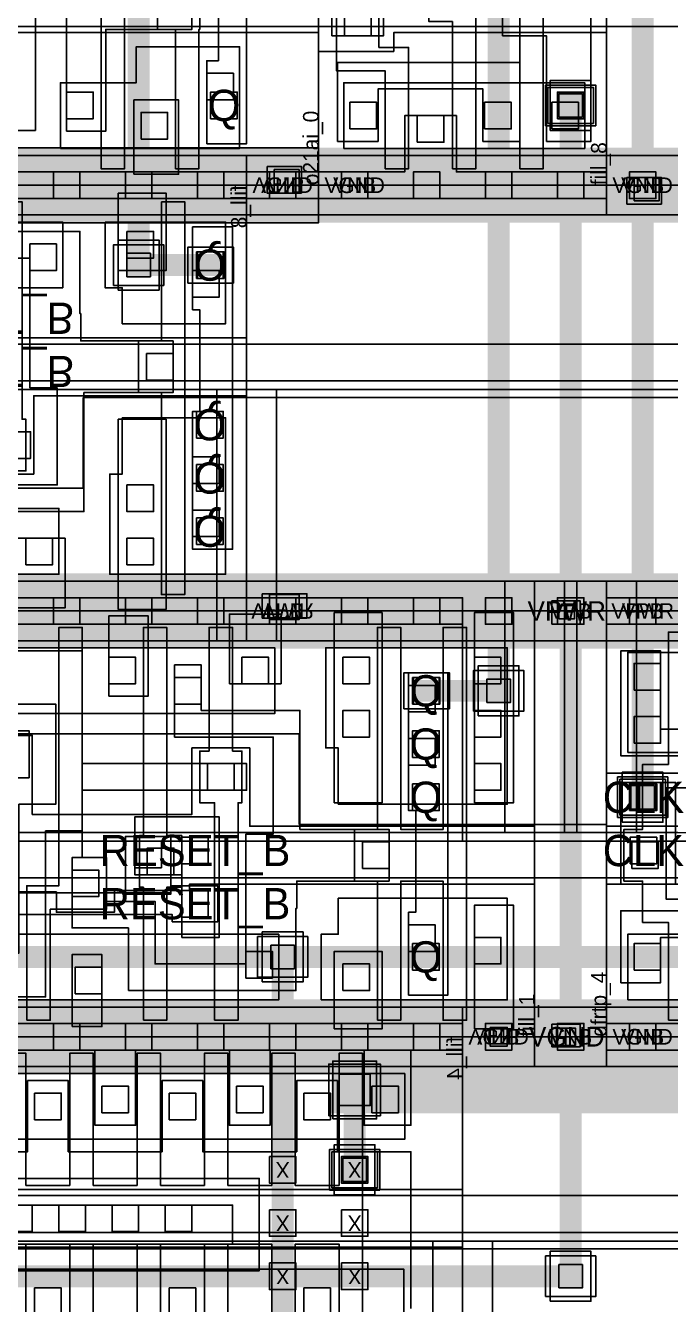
# Model space of a CAD drawing. Extents: x 0 to 50.5, y 0 to 99.5.
# Drawn here: x 23.43 to 27.55, y 49.97 to 58.14 of the extents above; entities that cross this region are included whole.
import ezdxf
from ezdxf.enums import TextEntityAlignment as Align

# ---------------------------------------------------------------- set-up
doc = ezdxf.new("R2010")
doc.units = 0
for name, color, linetype in [('L122D16', 13, 'CONTINUOUS'), ('L236D0', 12, 'CONTINUOUS'), ('L64D16', 14, 'CONTINUOUS'), ('L64D20', 26, 'CONTINUOUS'), ('L64D5', 19, 'CONTINUOUS'), ('L64D59', 18, 'CONTINUOUS'), ('L65D20', 22, 'CONTINUOUS'), ('L66D20', 16, 'CONTINUOUS'), ('L66D44', 21, 'CONTINUOUS'), ('L67D16', 29, 'CONTINUOUS'), ('L67D20', 8, 'CONTINUOUS'), ('L67D44', 9, 'CONTINUOUS'), ('L67D5', 17, 'CONTINUOUS'), ('L68D16', 15, 'CONTINUOUS'), ('L68D20', 6, 'CONTINUOUS'), ('L68D44', 7, 'CONTINUOUS'), ('L68D5', 20, 'CONTINUOUS'), ('L69D20', 4, 'CONTINUOUS'), ('L69D44', 5, 'CONTINUOUS'), ('L70D20', 2, 'CONTINUOUS'), ('L78D44', 24, 'CONTINUOUS'), ('L81D4', 28, 'CONTINUOUS'), ('L83D44', 30, 'CONTINUOUS'), ('L93D44', 25, 'CONTINUOUS'), ('L94D20', 27, 'CONTINUOUS'), ('L95D20', 23, 'CONTINUOUS')]:
    doc.layers.add(name, color=color, linetype=linetype)

# ---------------------------------------------------------------- blocks, each defined once
blk = doc.blocks.new('VIA_M1M2_PR')
at = {"layer": 'L68D20'}
blk.add_lwpolyline([(-0.16, -0.13), (-0.16, 0.13), (0.16, 0.13), (0.16, -0.13)], close=True, dxfattribs=at)
at = {"layer": 'L68D44'}
blk.add_lwpolyline([(-0.075, -0.075), (-0.075, 0.075), (0.075, 0.075), (0.075, -0.075)], close=True, dxfattribs=at)
at = {"layer": 'L69D20'}
blk.add_lwpolyline([(-0.13, -0.16), (-0.13, 0.16), (0.13, 0.16), (0.13, -0.16)], close=True, dxfattribs=at)
blk = doc.blocks.new('VIA_L1M1_PR_MR')
at = {"layer": 'L67D20'}
blk.add_lwpolyline([(-0.085, -0.085), (-0.085, 0.085), (0.085, 0.085), (0.085, -0.085)], close=True, dxfattribs=at)
at = {"layer": 'L67D44'}
blk.add_lwpolyline([(-0.085, -0.085), (-0.085, 0.085), (0.085, 0.085), (0.085, -0.085)], close=True, dxfattribs=at)
at = {"layer": 'L68D20'}
blk.add_lwpolyline([(-0.145, -0.115), (-0.145, 0.115), (0.145, 0.115), (0.145, -0.115)], close=True, dxfattribs=at)
blk = doc.blocks.new('VIA_M2M3_PR')
at = {"layer": 'L69D20'}
blk.add_lwpolyline([(-0.14, -0.185), (-0.14, 0.185), (0.14, 0.185), (0.14, -0.185)], close=True, dxfattribs=at)
at = {"layer": 'L69D44'}
blk.add_lwpolyline([(-0.1, -0.1), (-0.1, 0.1), (0.1, 0.1), (0.1, -0.1)], close=True, dxfattribs=at)
at = {"layer": 'L70D20'}
blk.add_lwpolyline([(-0.165, -0.165), (-0.165, 0.165), (0.165, 0.165), (0.165, -0.165)], close=True, dxfattribs=at)
blk = doc.blocks.new('sky130_fd_sc_hd__fill_4')
at = {"layer": 'L122D16'}
blk.add_lwpolyline([(0.175, -0.06), (0.175, 0.06), (0.285, 0.06), (0.285, -0.06)], close=True, dxfattribs=at)
at = {"layer": 'L64D16'}
blk.add_lwpolyline([(0.175, 2.65), (0.175, 2.78), (0.3, 2.78), (0.3, 2.65)], close=True, dxfattribs=at)
at = {"layer": 'L64D20'}
blk.add_lwpolyline([(-0.19, 1.305), (-0.19, 2.91), (2.03, 2.91), (2.03, 1.305)], close=True, dxfattribs=at)
at = {"layer": 'L67D20', "const_width": 0.17}
for points in [[(0, 2.72), (1.84, 2.72)], [(0, 0), (1.84, 0)]]:
    blk.add_lwpolyline(points, dxfattribs=at)
at = {"layer": 'L67D44'}
for points in [[(0.145, 2.635), (0.145, 2.805), (0.315, 2.805), (0.315, 2.635)], [(0.605, 2.635), (0.605, 2.805), (0.775, 2.805), (0.775, 2.635)], [(1.065, 2.635), (1.065, 2.805), (1.235, 2.805), (1.235, 2.635)], [(1.525, 2.635), (1.525, 2.805), (1.695, 2.805), (1.695, 2.635)], [(0.145, -0.085), (0.145, 0.085), (0.315, 0.085), (0.315, -0.085)], [(0.605, -0.085), (0.605, 0.085), (0.775, 0.085), (0.775, -0.085)], [(1.065, -0.085), (1.065, 0.085), (1.235, 0.085), (1.235, -0.085)], [(1.525, -0.085), (1.525, 0.085), (1.695, 0.085), (1.695, -0.085)]]:
    blk.add_lwpolyline(points, close=True, dxfattribs=at)
at = {"layer": 'L68D16'}
for points in [[(0.17, 2.675), (0.17, 2.76), (0.27, 2.76), (0.27, 2.675)], [(0.17, -0.05), (0.17, 0.045), (0.285, 0.045), (0.285, -0.05)]]:
    blk.add_lwpolyline(points, close=True, dxfattribs=at)
at = {"layer": 'L68D20', "const_width": 0.48}
for points in [[(0, 2.72), (1.84, 2.72)], [(0, 0), (1.84, 0)]]:
    blk.add_lwpolyline(points, dxfattribs=at)
at = {"layer": 'L78D44'}
blk.add_lwpolyline([(0, 1.25), (0, 2.72), (1.84, 2.72), (1.84, 1.25)], close=True, dxfattribs=at)
at = {"layer": 'L81D4'}
blk.add_lwpolyline([(0, 0), (0, 2.72), (1.84, 2.72), (1.84, 0)], close=True, dxfattribs=at)
at = {"layer": 'L93D44'}
blk.add_lwpolyline([(0, -0.19), (0, 1.015), (1.84, 1.015), (1.84, -0.19)], close=True, dxfattribs=at)
at = {"layer": 'L94D20'}
blk.add_lwpolyline([(0, 1.355), (0, 2.91), (1.84, 2.91), (1.84, 1.355)], close=True, dxfattribs=at)
at = {"layer": 'L64D5'}
blk.add_text('VPB', height=0.1, dxfattribs=at).set_placement((0.23, 2.72), align=Align.MIDDLE_CENTER)
at = {"layer": 'L64D59'}
blk.add_text('VNB', height=0.1, dxfattribs=at).set_placement((0.23, 0), align=Align.MIDDLE_CENTER)
at = {"layer": 'L68D5'}
for s, p in [('VPWR', (0.23, 2.72)), ('VGND', (0.23, 0))]:
    blk.add_text(s, height=0.1, dxfattribs=at).set_placement(p, align=Align.MIDDLE_CENTER)
at = {"layer": 'L83D44'}
blk.add_text('fill_4', height=0.1, rotation=90, dxfattribs=at).set_placement((0, 0))
blk = doc.blocks.new('sky130_fd_sc_hd__fill_8')
at = {"layer": 'L122D16'}
blk.add_lwpolyline([(0.13, -0.12), (0.13, 0.05), (0.35, 0.05), (0.35, -0.12)], close=True, dxfattribs=at)
at = {"layer": 'L64D16'}
blk.add_lwpolyline([(0.1, 2.61), (0.1, 2.765), (0.385, 2.765), (0.385, 2.61)], close=True, dxfattribs=at)
at = {"layer": 'L64D20'}
blk.add_lwpolyline([(-0.19, 1.305), (-0.19, 2.91), (3.87, 2.91), (3.87, 1.305)], close=True, dxfattribs=at)
at = {"layer": 'L67D20', "const_width": 0.17}
for points in [[(0, 2.72), (3.68, 2.72)], [(0, 0), (3.68, 0)]]:
    blk.add_lwpolyline(points, dxfattribs=at)
at = {"layer": 'L67D44'}
for points in [[(0.145, 2.635), (0.145, 2.805), (0.315, 2.805), (0.315, 2.635)], [(0.605, 2.635), (0.605, 2.805), (0.775, 2.805), (0.775, 2.635)], [(1.065, 2.635), (1.065, 2.805), (1.235, 2.805), (1.235, 2.635)], [(1.525, 2.635), (1.525, 2.805), (1.695, 2.805), (1.695, 2.635)], [(1.985, 2.635), (1.985, 2.805), (2.155, 2.805), (2.155, 2.635)], [(2.445, 2.635), (2.445, 2.805), (2.615, 2.805), (2.615, 2.635)], [(0.145, -0.085), (0.145, 0.085), (0.315, 0.085), (0.315, -0.085)], [(0.605, -0.085), (0.605, 0.085), (0.775, 0.085), (0.775, -0.085)], [(1.065, -0.085), (1.065, 0.085), (1.235, 0.085), (1.235, -0.085)], [(1.525, -0.085), (1.525, 0.085), (1.695, 0.085), (1.695, -0.085)], [(1.985, -0.085), (1.985, 0.085), (2.155, 0.085), (2.155, -0.085)], [(2.445, -0.085), (2.445, 0.085), (2.615, 0.085), (2.615, -0.085)]]:
    blk.add_lwpolyline(points, close=True, dxfattribs=at)
at = {"layer": 'L68D16'}
for points in [[(0.145, 2.615), (0.145, 2.775), (0.335, 2.775), (0.335, 2.615)], [(0.175, -0.1), (0.175, 0.05), (0.335, 0.05), (0.335, -0.1)]]:
    blk.add_lwpolyline(points, close=True, dxfattribs=at)
at = {"layer": 'L68D20', "const_width": 0.48}
for points in [[(0, 2.72), (3.68, 2.72)], [(0, 0), (3.68, 0)]]:
    blk.add_lwpolyline(points, dxfattribs=at)
at = {"layer": 'L78D44'}
blk.add_lwpolyline([(0, 1.25), (0, 2.72), (3.68, 2.72), (3.68, 1.25)], close=True, dxfattribs=at)
at = {"layer": 'L81D4'}
blk.add_lwpolyline([(0, 0), (0, 2.72), (3.68, 2.72), (3.68, 0)], close=True, dxfattribs=at)
at = {"layer": 'L93D44'}
blk.add_lwpolyline([(0, -0.19), (0, 1.015), (3.68, 1.015), (3.68, -0.19)], close=True, dxfattribs=at)
at = {"layer": 'L94D20'}
blk.add_lwpolyline([(0, 1.355), (0, 2.91), (3.68, 2.91), (3.68, 1.355)], close=True, dxfattribs=at)
at = {"layer": 'L64D5'}
blk.add_text('VPB', height=0.1, dxfattribs=at).set_placement((0.23, 2.72), align=Align.MIDDLE_CENTER)
at = {"layer": 'L64D59'}
blk.add_text('VNB', height=0.1, dxfattribs=at).set_placement((0.23, 0), align=Align.MIDDLE_CENTER)
at = {"layer": 'L68D5'}
for s, p in [('VPWR', (0.23, 2.72)), ('VGND', (0.23, 0))]:
    blk.add_text(s, height=0.1, dxfattribs=at).set_placement(p, align=Align.MIDDLE_CENTER)
at = {"layer": 'L83D44'}
blk.add_text('fill_8', height=0.1, rotation=90, dxfattribs=at).set_placement((0, 0))
blk = doc.blocks.new('sky130_fd_sc_hd__o21ai_0')
at = {"layer": 'L122D16'}
blk.add_lwpolyline([(0.145, -0.085), (0.145, 0.085), (0.315, 0.085), (0.315, -0.085)], close=True, dxfattribs=at)
at = {"layer": 'L236D0'}
blk.add_lwpolyline([(0, 0), (0, 2.72), (1.84, 2.72), (1.84, 0)], close=True, dxfattribs=at)
at = {"layer": 'L64D16'}
blk.add_lwpolyline([(0.145, 2.635), (0.145, 2.805), (0.315, 2.805), (0.315, 2.635)], close=True, dxfattribs=at)
at = {"layer": 'L64D20'}
blk.add_lwpolyline([(-0.19, 1.305), (-0.19, 2.91), (2.03, 2.91), (2.03, 1.305)], close=True, dxfattribs=at)
at = {"layer": 'L65D20'}
for points in [[(0.185, 1.845), (0.185, 2.485), (1.705, 2.485), (1.705, 1.845)], [(0.16, 0.235), (0.16, 0.655), (1.7, 0.655), (1.7, 0.235)]]:
    blk.add_lwpolyline(points, close=True, dxfattribs=at)
at = {"layer": 'L66D20'}
for points in [[(0.425, 0.105), (0.425, 0.73), (0.115, 0.73), (0.115, 1.735), (0.45, 1.735), (0.45, 2.615), (0.6, 2.615), (0.6, 1.585), (0.385, 1.585), (0.385, 0.88), (0.575, 0.88), (0.575, 0.105)], [(0.855, 0.105), (0.855, 1.045), (0.705, 1.045), (0.705, 1.375), (0.84, 1.375), (0.84, 2.615), (0.99, 2.615), (0.99, 1.375), (1.005, 1.375), (1.005, 0.105)], [(1.285, 0.105), (1.285, 1.355), (1.27, 1.355), (1.27, 2.615), (1.42, 2.615), (1.42, 1.685), (1.735, 1.685), (1.735, 1.355), (1.435, 1.355), (1.435, 0.105)]]:
    blk.add_lwpolyline(points, close=True, dxfattribs=at)
at = {"layer": 'L66D44'}
for points in [[(0.225, 2.255), (0.225, 2.425), (0.395, 2.425), (0.395, 2.255)], [(1.045, 2.255), (1.045, 2.425), (1.215, 2.425), (1.215, 2.255)], [(1.475, 2.275), (1.475, 2.445), (1.645, 2.445), (1.645, 2.275)], [(0.225, 1.905), (0.225, 2.075), (0.395, 2.075), (0.395, 1.905)], [(1.045, 1.905), (1.045, 2.075), (1.215, 2.075), (1.215, 1.905)], [(1.475, 1.935), (1.475, 2.105), (1.645, 2.105), (1.645, 1.935)], [(1.515, 1.435), (1.515, 1.605), (1.685, 1.605), (1.685, 1.435)], [(0.165, 1.295), (0.165, 1.465), (0.335, 1.465), (0.335, 1.295)], [(0.755, 1.125), (0.755, 1.295), (0.925, 1.295), (0.925, 1.125)], [(0.165, 0.955), (0.165, 1.125), (0.335, 1.125), (0.335, 0.955)], [(0.2, 0.36), (0.2, 0.53), (0.37, 0.53), (0.37, 0.36)], [(1.06, 0.36), (1.06, 0.53), (1.23, 0.53), (1.23, 0.36)], [(1.49, 0.36), (1.49, 0.53), (1.66, 0.53), (1.66, 0.36)], [(0.63, 0.275), (0.63, 0.445), (0.8, 0.445), (0.8, 0.275)]]:
    blk.add_lwpolyline(points, close=True, dxfattribs=at)
at = {"layer": 'L67D16'}
for points in [[(1.065, 2.125), (1.065, 2.295), (1.235, 2.295), (1.235, 2.125)], [(0.145, 1.445), (0.145, 1.615), (0.315, 1.615), (0.315, 1.445)], [(1.525, 1.445), (1.525, 1.615), (1.695, 1.615), (1.695, 1.445)], [(0.605, 1.105), (0.605, 1.275), (0.775, 1.275), (0.775, 1.105)]]:
    blk.add_lwpolyline(points, close=True, dxfattribs=at)
at = {"layer": 'L67D20'}
for points in [[(0.145, 1.825), (0.145, 2.635), (0, 2.635), (0, 2.805), (1.84, 2.805), (1.84, 2.635), (1.725, 2.635), (1.725, 1.855), (1.47, 1.855), (1.47, 2.635), (0.475, 2.635), (0.475, 1.825)], [(1.455, 0.28), (1.455, 0.955), (1.175, 0.955), (1.175, 1.51), (0.965, 1.51), (0.965, 2.465), (1.3, 2.465), (1.3, 1.68), (1.345, 1.68), (1.345, 1.125), (1.74, 1.125), (1.74, 0.28)], [(0.605, 1.1), (0.605, 1.645), (0.775, 1.645), (0.775, 1.34), (1.005, 1.34), (1.005, 1.1)], [(1.515, 1.355), (1.515, 1.685), (1.73, 1.685), (1.73, 1.355)], [(0.085, 0.955), (0.085, 1.615), (0.415, 1.615), (0.415, 0.955)], [(0.12, 0.28), (0.12, 0.785), (1.285, 0.785), (1.285, 0.28), (1.05, 0.28), (1.05, 0.615), (0.38, 0.615), (0.38, 0.28)], [(0, -0.085), (0, 0.085), (0.55, 0.085), (0.55, 0.445), (0.88, 0.445), (0.88, 0.085), (1.84, 0.085), (1.84, -0.085)]]:
    blk.add_lwpolyline(points, close=True, dxfattribs=at)
at = {"layer": 'L67D44'}
for points in [[(0.145, 2.635), (0.145, 2.805), (0.315, 2.805), (0.315, 2.635)], [(0.605, 2.635), (0.605, 2.805), (0.775, 2.805), (0.775, 2.635)], [(1.065, 2.635), (1.065, 2.805), (1.235, 2.805), (1.235, 2.635)], [(1.525, 2.635), (1.525, 2.805), (1.695, 2.805), (1.695, 2.635)], [(0.145, -0.085), (0.145, 0.085), (0.315, 0.085), (0.315, -0.085)], [(0.605, -0.085), (0.605, 0.085), (0.775, 0.085), (0.775, -0.085)], [(1.065, -0.085), (1.065, 0.085), (1.235, 0.085), (1.235, -0.085)], [(1.525, -0.085), (1.525, 0.085), (1.695, 0.085), (1.695, -0.085)]]:
    blk.add_lwpolyline(points, close=True, dxfattribs=at)
at = {"layer": 'L68D16'}
for points in [[(0.145, 2.635), (0.145, 2.805), (0.315, 2.805), (0.315, 2.635)], [(0.145, -0.085), (0.145, 0.085), (0.315, 0.085), (0.315, -0.085)]]:
    blk.add_lwpolyline(points, close=True, dxfattribs=at)
at = {"layer": 'L68D20', "const_width": 0.48}
for points in [[(0, 2.72), (1.84, 2.72)], [(0, 0), (1.84, 0)]]:
    blk.add_lwpolyline(points, dxfattribs=at)
at = {"layer": 'L78D44'}
blk.add_lwpolyline([(0, 1.25), (0, 2.72), (1.84, 2.72), (1.84, 1.25)], close=True, dxfattribs=at)
at = {"layer": 'L81D4'}
blk.add_lwpolyline([(0, 0), (0, 2.72), (1.84, 2.72), (1.84, 0)], close=True, dxfattribs=at)
at = {"layer": 'L93D44'}
blk.add_lwpolyline([(0, -0.19), (0, 1.015), (1.84, 1.015), (1.84, -0.19)], close=True, dxfattribs=at)
at = {"layer": 'L94D20'}
blk.add_lwpolyline([(0, 1.575), (0, 2.91), (1.84, 2.91), (1.84, 1.715), (1.405, 1.715), (1.405, 1.575)], close=True, dxfattribs=at)
at = {"layer": 'L95D20'}
blk.add_lwpolyline([(0, 0.855), (0, 1.565), (0.435, 1.565), (0.435, 1.395), (1.025, 1.395), (1.025, 1.345), (1.415, 1.345), (1.415, 1.705), (1.84, 1.705), (1.84, 0.975), (0.48, 0.975), (0.48, 0.855)], close=True, dxfattribs=at)
at = {"layer": 'L64D5'}
blk.add_text('VPB', height=0.1, dxfattribs=at).set_placement((0.23, 2.72), align=Align.MIDDLE_CENTER)
at = {"layer": 'L64D59'}
blk.add_text('VNB', height=0.1, dxfattribs=at).set_placement((0.23, 0), align=Align.MIDDLE_CENTER)
at = {"layer": 'L67D5'}
for s, p in [('Y', (1.15, 2.21)), ('A1', (0.23, 1.53)), ('B1', (1.61, 1.53)), ('A2', (0.69, 1.19))]:
    blk.add_text(s, height=0.17, dxfattribs=at).set_placement(p, align=Align.MIDDLE_CENTER)
at = {"layer": 'L68D5'}
for s, p in [('VPWR', (0.23, 2.72)), ('VGND', (0.23, 0))]:
    blk.add_text(s, height=0.1, dxfattribs=at).set_placement(p, align=Align.MIDDLE_CENTER)
at = {"layer": 'L83D44'}
blk.add_text('o21ai_0', height=0.1, rotation=90, dxfattribs=at).set_placement((0, 0))
blk = doc.blocks.new('sky130_fd_sc_hd__dfstp_1')
at = {"layer": 'L236D0'}
blk.add_lwpolyline([(0, 0), (0, 2.72), (9.66, 2.72), (9.66, 0)], close=True, dxfattribs=at)
at = {"layer": 'L65D20'}
blk.add_lwpolyline([(8.01, 0.235), (8.01, 0.655), (8.495, 0.655), (8.495, 0.885), (9.155, 0.885), (9.155, 0.235)], close=True, dxfattribs=at)
at = {"layer": 'L66D20'}
for points in [[(7.33, 0.105), (7.33, 1.095), (7.19, 1.095), (7.19, 1.425), (7.33, 1.425), (7.33, 2.615), (7.48, 2.615), (7.48, 1.425), (8.27, 1.425), (8.27, 2.615), (8.42, 2.615), (8.42, 0.105), (8.27, 0.105), (8.27, 1.095), (7.48, 1.095), (7.48, 0.105)], [(8.745, 0.105), (8.745, 0.995), (8.63, 0.995), (8.63, 1.325), (8.745, 1.325), (8.745, 2.615), (8.895, 2.615), (8.895, 1.325), (8.9, 1.325), (8.9, 0.995), (8.895, 0.995), (8.895, 0.105)]]:
    blk.add_lwpolyline(points, close=True, dxfattribs=at)
at = {"layer": 'L66D44'}
for points in [[(8.945, 0.545), (8.945, 0.715), (9.115, 0.715), (9.115, 0.545)], [(8.05, 0.425), (8.05, 0.595), (8.22, 0.595), (8.22, 0.425)], [(8.525, 0.295), (8.525, 0.465), (8.695, 0.465), (8.695, 0.295)]]:
    blk.add_lwpolyline(points, close=True, dxfattribs=at)
at = {"layer": 'L67D16'}
blk.add_lwpolyline([(8.97, 0.425), (8.97, 0.595), (9.14, 0.595), (9.14, 0.425)], close=True, dxfattribs=at)
at = {"layer": 'L67D20'}
for points in [[(7.53, 0.35), (7.53, 0.68), (7.66, 0.68), (7.66, 1.575), (5.93, 1.575), (5.93, 1.745), (7.53, 1.745), (7.53, 2.375), (7.7, 2.375), (7.7, 1.765), (7.85, 1.765), (7.85, 0.35)], [(8.05, 0.345), (8.05, 1.915), (7.97, 1.915), (7.97, 2.425), (8.3, 2.425), (8.3, 1.325), (8.85, 1.325), (8.85, 0.995), (8.3, 0.995), (8.3, 0.345)], [(8.945, 0.265), (8.945, 0.795), (9.02, 0.795), (9.02, 1.655), (8.945, 1.655), (8.945, 2.325), (9.2, 2.325), (9.2, 0.265)], [(8.48, 0.07), (8.48, 0.545), (8.765, 0.545), (8.765, 0.07)], [(0, -0.085), (0, 0.085), (9.66, 0.085), (9.66, -0.085)]]:
    blk.add_lwpolyline(points, close=True, dxfattribs=at)
at = {"layer": 'L67D44'}
for points in [[(7.965, -0.085), (7.965, 0.085), (8.135, 0.085), (8.135, -0.085)], [(8.425, -0.085), (8.425, 0.085), (8.595, 0.085), (8.595, -0.085)], [(8.885, -0.085), (8.885, 0.085), (9.055, 0.085), (9.055, -0.085)], [(9.345, -0.085), (9.345, 0.085), (9.515, 0.085), (9.515, -0.085)]]:
    blk.add_lwpolyline(points, close=True, dxfattribs=at)
at = {"layer": 'L68D20'}
blk.add_lwpolyline([(0, -0.24), (0, 0.24), (9.66, 0.24), (9.66, -0.24)], close=True, dxfattribs=at)
at = {"layer": 'L81D4'}
blk.add_lwpolyline([(0, 0), (0, 2.72), (9.66, 2.72), (9.66, 0)], close=True, dxfattribs=at)
at = {"layer": 'L93D44'}
blk.add_lwpolyline([(0, -0.19), (0, 1.015), (9.66, 1.015), (9.66, -0.19)], close=True, dxfattribs=at)
at = {"layer": 'L95D20'}
blk.add_lwpolyline([(9.66, 1.345), (9.66, 0.975), (7.03, 0.975)], dxfattribs=at)
at = {"layer": 'L67D5'}
blk.add_text('Q', height=0.2, dxfattribs=at).set_placement((9.055, 0.51), align=Align.MIDDLE_CENTER)
blk = doc.blocks.new('sky130_fd_sc_hd__dfrtp_2')
at = {"layer": 'L236D0'}
blk.add_lwpolyline([(0, 0), (0, 2.72), (9.66, 2.72), (9.66, 0)], close=True, dxfattribs=at)
at = {"layer": 'L64D20'}
blk.add_lwpolyline([(-0.19, 1.305), (-0.19, 2.91), (9.85, 2.91), (9.85, 1.305)], close=True, dxfattribs=at)
at = {"layer": 'L65D20'}
for points in [[(5.015, 1.645), (5.015, 2.485), (8, 2.485), (8, 2.065), (5.695, 2.065), (5.695, 1.645)], [(8.405, 1.485), (8.405, 1.845), (8.325, 1.845), (8.325, 2.485), (9.485, 2.485), (9.485, 1.485)], [(1.565, 0.235), (1.565, 0.655), (2.49, 0.655), (2.49, 0.595), (3.285, 0.595), (3.285, 0.655), (4.645, 0.655), (4.645, 0.875), (5.315, 0.875), (5.315, 0.595), (6.165, 0.595), (6.165, 0.655), (8.025, 0.655), (8.025, 0.235)], [(8.295, 0.235), (8.295, 0.655), (8.405, 0.655), (8.405, 0.885), (9.485, 0.885), (9.485, 0.235)]]:
    blk.add_lwpolyline(points, close=True, dxfattribs=at)
at = {"layer": 'L66D20'}
for points in [[(6.415, 0.105), (6.415, 0.965), (6.62, 0.965), (6.62, 2.615), (6.77, 2.615), (6.77, 1.145), (6.925, 1.145), (6.925, 0.815), (6.565, 0.815), (6.565, 0.105)], [(7.16, 0.105), (7.16, 0.955), (7.135, 0.955), (7.135, 1.285), (7.16, 1.285), (7.16, 2.615), (7.31, 2.615), (7.31, 1.285), (7.405, 1.285), (7.405, 0.955), (7.31, 0.955), (7.31, 0.105)], [(7.615, 0.105), (7.615, 1.495), (7.52, 1.495), (7.52, 1.825), (7.58, 1.825), (7.58, 2.615), (7.73, 2.615), (7.73, 1.825), (7.79, 1.825), (7.79, 1.495), (7.765, 1.495), (7.765, 0.105)], [(8.655, 0.105), (8.655, 0.995), (8.51, 0.995), (8.51, 1.325), (8.655, 1.325), (8.655, 2.615), (8.805, 2.615), (8.805, 1.325), (9.075, 1.325), (9.075, 2.615), (9.225, 2.615), (9.225, 0.105), (9.075, 0.105), (9.075, 0.995), (8.805, 0.995), (8.805, 0.105)]]:
    blk.add_lwpolyline(points, close=True, dxfattribs=at)
at = {"layer": 'L66D44'}
for points in [[(6.94, 2.255), (6.94, 2.425), (7.11, 2.425), (7.11, 2.255)], [(7.79, 2.255), (7.79, 2.425), (7.96, 2.425), (7.96, 2.255)], [(8.435, 2.255), (8.435, 2.425), (8.605, 2.425), (8.605, 2.255)], [(9.275, 2.255), (9.275, 2.425), (9.445, 2.425), (9.445, 2.255)], [(7.36, 2.125), (7.36, 2.295), (7.53, 2.295), (7.53, 2.125)], [(8.855, 2.075), (8.855, 2.245), (9.025, 2.245), (9.025, 2.075)], [(8.435, 1.915), (8.435, 2.085), (8.605, 2.085), (8.605, 1.915)], [(9.275, 1.915), (9.275, 2.085), (9.445, 2.085), (9.445, 1.915)], [(8.855, 1.735), (8.855, 1.905), (9.025, 1.905), (9.025, 1.735)], [(7.57, 1.575), (7.57, 1.745), (7.74, 1.745), (7.74, 1.575)], [(9.275, 1.575), (9.275, 1.745), (9.445, 1.745), (9.445, 1.575)], [(8.56, 1.075), (8.56, 1.245), (8.73, 1.245), (8.73, 1.075)], [(7.185, 1.035), (7.185, 1.205), (7.355, 1.205), (7.355, 1.035)], [(6.705, 0.895), (6.705, 1.065), (6.875, 1.065), (6.875, 0.895)], [(8.855, 0.545), (8.855, 0.715), (9.025, 0.715), (9.025, 0.545)], [(9.275, 0.465), (9.275, 0.635), (9.445, 0.635), (9.445, 0.465)], [(7.815, 0.375), (7.815, 0.545), (7.985, 0.545), (7.985, 0.375)], [(6.725, 0.275), (6.725, 0.445), (6.895, 0.445), (6.895, 0.275)], [(8.435, 0.295), (8.435, 0.465), (8.605, 0.465), (8.605, 0.295)]]:
    blk.add_lwpolyline(points, close=True, dxfattribs=at)
at = {"layer": 'L67D16'}
for points in [[(8.88, 2.125), (8.88, 2.295), (9.05, 2.295), (9.05, 2.125)], [(8.88, 1.785), (8.88, 1.955), (9.05, 1.955), (9.05, 1.785)], [(8.88, 1.445), (8.88, 1.615), (9.05, 1.615), (9.05, 1.445)], [(7.405, 1.105), (7.405, 1.275), (7.575, 1.275), (7.575, 1.105)], [(7.405, 0.765), (7.405, 0.935), (7.575, 0.935), (7.575, 0.765)], [(8.88, 0.425), (8.88, 0.595), (9.05, 0.595), (9.05, 0.425)]]:
    blk.add_lwpolyline(points, close=True, dxfattribs=at)
at = {"layer": 'L67D20'}
for points in [[(1.85, 2.175), (1.85, 2.635), (0, 2.635), (0, 2.805), (9.2, 2.805), (9.2, 2.635), (2.1, 2.635), (2.1, 2.175)], [(7.71, 2.255), (7.71, 2.7), (8.04, 2.7), (8.04, 2.255)], [(8.38, 1.495), (8.38, 2.71), (8.685, 2.71), (8.685, 1.495)], [(9.275, 1.495), (9.275, 2.71), (9.525, 2.71), (9.525, 1.495)], [(6.94, 2.175), (6.94, 2.69), (7.19, 2.69), (7.19, 2.175)], [(5.585, 0.255), (5.585, 0.535), (6.365, 0.535), (6.365, 1.485), (6.6, 1.485), (6.6, 2.125), (5.9, 2.125), (5.9, 2.465), (6.77, 2.465), (6.77, 1.745), (7.82, 1.745), (7.82, 1.575), (6.77, 1.575), (6.77, 1.315), (6.535, 1.315), (6.535, 0.255)], [(7.065, 0.295), (7.065, 0.695), (6.705, 0.695), (6.705, 1.145), (6.925, 1.145), (6.925, 0.865), (7.235, 0.865), (7.235, 0.465), (7.815, 0.465), (7.815, 1.295), (7.99, 1.295), (7.99, 1.915), (7.36, 1.915), (7.36, 2.375), (7.53, 2.375), (7.53, 2.085), (8.16, 2.085), (8.16, 1.325), (8.73, 1.325), (8.73, 0.995), (8.14, 0.995), (8.14, 0.82), (8.135, 0.82), (8.135, 0.295)], [(8.855, 0.265), (8.855, 0.795), (8.9, 0.795), (8.9, 1.445), (8.855, 1.445), (8.855, 2.325), (9.105, 2.325), (9.105, 0.265)], [(5.465, 0.705), (5.465, 1.665), (5.97, 1.665), (5.97, 1.955), (6.43, 1.955), (6.43, 1.655), (6.14, 1.655), (6.14, 1.495), (5.675, 1.495), (5.675, 0.705)], [(7.405, 0.635), (7.405, 1.035), (7.105, 1.035), (7.105, 1.405), (7.645, 1.405), (7.645, 0.635)], [(9.275, 0.05), (9.275, 0.84), (9.525, 0.84), (9.525, 0.05)], [(6.705, 0.065), (6.705, 0.525), (6.895, 0.525), (6.895, 0.065)], [(8.38, 0.05), (8.38, 0.545), (8.685, 0.545), (8.685, 0.05)], [(0, -0.085), (0, 0.085), (9.2, 0.085), (9.2, -0.085)]]:
    blk.add_lwpolyline(points, close=True, dxfattribs=at)
at = {"layer": 'L67D20', "const_width": 0.17}
for points in [[(9.2, 2.72), (9.66, 2.72)], [(9.2, 0), (9.66, 0)]]:
    blk.add_lwpolyline(points, dxfattribs=at)
at = {"layer": 'L67D44'}
for points in [[(6.585, 2.635), (6.585, 2.805), (6.755, 2.805), (6.755, 2.635)], [(7.045, 2.635), (7.045, 2.805), (7.215, 2.805), (7.215, 2.635)], [(7.505, 2.635), (7.505, 2.805), (7.675, 2.805), (7.675, 2.635)], [(7.965, 2.635), (7.965, 2.805), (8.135, 2.805), (8.135, 2.635)], [(8.425, 2.635), (8.425, 2.805), (8.595, 2.805), (8.595, 2.635)], [(8.885, 2.635), (8.885, 2.805), (9.055, 2.805), (9.055, 2.635)], [(9.345, 2.635), (9.345, 2.805), (9.515, 2.805), (9.515, 2.635)], [(7.105, 1.08), (7.105, 1.25), (7.275, 1.25), (7.275, 1.08)], [(7.405, 0.765), (7.405, 0.935), (7.575, 0.935), (7.575, 0.765)], [(6.585, -0.085), (6.585, 0.085), (6.755, 0.085), (6.755, -0.085)], [(7.045, -0.085), (7.045, 0.085), (7.215, 0.085), (7.215, -0.085)], [(7.505, -0.085), (7.505, 0.085), (7.675, 0.085), (7.675, -0.085)], [(7.965, -0.085), (7.965, 0.085), (8.135, 0.085), (8.135, -0.085)], [(8.425, -0.085), (8.425, 0.085), (8.595, 0.085), (8.595, -0.085)], [(8.885, -0.085), (8.885, 0.085), (9.055, 0.085), (9.055, -0.085)], [(9.345, -0.085), (9.345, 0.085), (9.515, 0.085), (9.515, -0.085)]]:
    blk.add_lwpolyline(points, close=True, dxfattribs=at)
at = {"layer": 'L68D20', "const_width": 0.48}
for points in [[(0, 2.72), (9.2, 2.72)], [(9.2, 2.72), (9.66, 2.72)], [(0, 0), (9.2, 0)], [(9.2, 0), (9.66, 0)]]:
    blk.add_lwpolyline(points, dxfattribs=at)
at = {"layer": 'L68D20'}
for points in [[(7.045, 0.91), (7.045, 1.28), (7.335, 1.28), (7.335, 0.91)], [(3.745, 0.735), (3.745, 0.965), (4.395, 0.965), (4.395, 0.92), (7.335, 0.92), (7.335, 0.965), (7.635, 0.965), (7.635, 0.735), (7.345, 0.735), (7.345, 0.78), (4.395, 0.78), (4.395, 0.735)]]:
    blk.add_lwpolyline(points, close=True, dxfattribs=at)
at = {"layer": 'L78D44'}
for points in [[(0, 1.25), (0, 2.72), (9.2, 2.72), (9.2, 1.25)], [(9.2, 1.25), (9.2, 2.72), (9.66, 2.72), (9.66, 1.25)]]:
    blk.add_lwpolyline(points, close=True, dxfattribs=at)
at = {"layer": 'L81D4'}
blk.add_lwpolyline([(0, 0), (0, 2.72), (9.66, 2.72), (9.66, 0)], close=True, dxfattribs=at)
at = {"layer": 'L93D44'}
blk.add_lwpolyline([(0, -0.19), (0, 1.015), (9.66, 1.015), (9.66, -0.19)], close=True, dxfattribs=at)
at = {"layer": 'L94D20'}
blk.add_lwpolyline([(8.155, 1.355), (8.155, 1.935), (5.825, 1.935), (5.825, 1.515), (4.885, 1.515), (4.885, 1.935), (1.35, 1.935), (1.35, 1.685), (0, 1.685), (0, 2.91), (9.66, 2.91), (9.66, 1.355)], close=True, dxfattribs=at)
at = {"layer": 'L95D20'}
blk.add_lwpolyline([(6.08, 1.925), (6.45, 1.925), (6.45, 1.42), (7.47, 1.42), (7.47, 1.845), (7.84, 1.845), (7.84, 1.345), (9.66, 1.345), (9.66, 0.975), (7.455, 0.975), (7.455, 0.935), (6.975, 0.935), (6.975, 0.795), (6.605, 0.795), (6.605, 0.925), (5.775, 0.925)], dxfattribs=at)
at = {"layer": 'L67D5'}
for s, p in [('Q', (8.965, 2.21)), ('Q', (8.965, 1.87)), ('Q', (8.965, 1.53)), ('RESET_B', (7.49, 1.19)), ('RESET_B', (7.49, 0.85)), ('Q', (8.965, 0.51))]:
    blk.add_text(s, height=0.2, dxfattribs=at).set_placement(p, align=Align.MIDDLE_CENTER)
blk = doc.blocks.new('sky130_fd_sc_hd__clkbuf_8')
at = {"layer": 'L236D0'}
blk.add_lwpolyline([(0, 0), (0, 2.72), (5.06, 2.72), (5.06, 0)], close=True, dxfattribs=at)
at = {"layer": 'L64D20'}
blk.add_lwpolyline([(-0.19, 1.305), (-0.19, 2.91), (5.25, 2.91), (5.25, 1.305)], close=True, dxfattribs=at)
at = {"layer": 'L65D20'}
for points in [[(0.135, 1.485), (0.135, 2.485), (4.685, 2.485), (4.685, 1.485)], [(0.135, 0.235), (0.135, 0.655), (4.69, 0.655), (4.69, 0.235)]]:
    blk.add_lwpolyline(points, close=True, dxfattribs=at)
at = {"layer": 'L66D20'}
for points in [[(2.27, 2.615), (2.27, 1.325), (2.55, 1.325), (2.55, 2.615)], [(2.7, 2.615), (2.7, 1.325), (2.98, 1.325), (2.98, 2.615)], [(3.13, 2.615), (3.13, 1.325), (3.41, 1.325), (3.41, 2.615)], [(3.56, 2.615), (3.56, 1.325), (3.84, 1.325), (3.84, 2.615)], [(3.99, 2.615), (3.99, 1.325), (4.27, 1.325), (4.27, 2.615)], [(4.42, 2.615), (4.42, 0.105), (4.27, 0.105), (4.27, 0.95), (3.99, 0.95), (3.99, 0.105), (3.84, 0.105), (3.84, 0.95), (3.56, 0.95), (3.56, 0.105), (3.41, 0.105), (3.41, 0.95), (3.13, 0.95), (3.13, 0.105), (2.98, 0.105), (2.98, 0.95), (2.7, 0.95), (2.7, 0.105), (2.55, 0.105), (2.55, 0.95), (2.27, 0.95), (2.27, 0.105), (2.12, 0.105)]]:
    blk.add_lwpolyline(points, dxfattribs=at)
at = {"layer": 'L66D44'}
for points in [[(2.325, 1.605), (2.325, 1.775), (2.495, 1.775), (2.495, 1.605)], [(3.185, 1.605), (3.185, 1.775), (3.355, 1.775), (3.355, 1.605)], [(4.045, 1.605), (4.045, 1.775), (4.215, 1.775), (4.215, 1.605)], [(2.14, 1.075), (2.14, 1.245), (2.31, 1.245), (2.31, 1.075)], [(2.48, 1.075), (2.48, 1.245), (2.65, 1.245), (2.65, 1.075)], [(2.82, 1.075), (2.82, 1.245), (2.99, 1.245), (2.99, 1.075)], [(3.16, 1.075), (3.16, 1.245), (3.33, 1.245), (3.33, 1.075)], [(2.325, 0.36), (2.325, 0.53), (2.495, 0.53), (2.495, 0.36)], [(3.185, 0.36), (3.185, 0.53), (3.355, 0.53), (3.355, 0.36)], [(4.045, 0.36), (4.045, 0.53), (4.215, 0.53), (4.215, 0.36)], [(2.755, 0.315), (2.755, 0.485), (2.925, 0.485), (2.925, 0.315)], [(3.615, 0.315), (3.615, 0.485), (3.785, 0.485), (3.785, 0.315)], [(4.48, 0.315), (4.48, 0.485), (4.65, 0.485), (4.65, 0.315)]]:
    blk.add_lwpolyline(points, close=True, dxfattribs=at)
at = {"layer": 'L67D16'}
for points in [[(3.825, 1.445), (3.825, 1.615), (3.995, 1.615), (3.995, 1.445)], [(4.285, 1.445), (4.285, 1.615), (4.455, 1.615), (4.455, 1.445)], [(3.825, 1.105), (3.825, 1.275), (3.995, 1.275), (3.995, 1.105)], [(4.285, 1.105), (4.285, 1.275), (4.455, 1.275), (4.455, 1.105)], [(3.825, 0.765), (3.825, 0.935), (3.995, 0.935), (3.995, 0.765)], [(4.285, 0.765), (4.285, 0.935), (4.455, 0.935), (4.455, 0.765)]]:
    blk.add_lwpolyline(points, close=True, dxfattribs=at)
at = {"layer": 'L67D20'}
blk.add_lwpolyline([(0.57, 0.265), (0.57, 2.46), (0.82, 2.46), (0.82, 1.325), (3.59, 1.325), (3.59, 1.075), (0.82, 1.075), (0.82, 0.265)], close=True, dxfattribs=at)
for points in [[(1.42, 0.905), (3.76, 0.905), (3.76, 1.495), (1.42, 1.495)], [(4.73, 1.735), (4.73, 0.735), (4.26, 0.735), (4.26, 0.28), (4, 0.28), (4, 0.735), (3.4, 0.735), (3.4, 0.28), (3.14, 0.28), (3.14, 0.735), (2.54, 0.735), (2.54, 0.28), (2.28, 0.28), (2.28, 0.735), (1.68, 0.735)], [(2.11, 0.085), (2.71, 0.085), (2.71, 0.565), (2.97, 0.565), (2.97, 0.085), (3.57, 0.085), (3.57, 0.565), (3.83, 0.565), (3.83, 0.085), (4.43, 0.085), (4.43, 0.565), (4.73, 0.565), (4.73, 0.085), (5.06, 0.085), (5.06, -0.085), (0, -0.085)]]:
    blk.add_lwpolyline(points, dxfattribs=at)
at = {"layer": 'L67D20', "const_width": 0.17}
blk.add_lwpolyline([(0, 0), (5.06, 0)], dxfattribs=at)
at = {"layer": 'L67D44'}
for points in [[(2.445, -0.085), (2.445, 0.085), (2.615, 0.085), (2.615, -0.085)], [(2.905, -0.085), (2.905, 0.085), (3.075, 0.085), (3.075, -0.085)], [(3.365, -0.085), (3.365, 0.085), (3.535, 0.085), (3.535, -0.085)], [(3.825, -0.085), (3.825, 0.085), (3.995, 0.085), (3.995, -0.085)], [(4.285, -0.085), (4.285, 0.085), (4.455, 0.085), (4.455, -0.085)], [(4.745, -0.085), (4.745, 0.085), (4.915, 0.085), (4.915, -0.085)]]:
    blk.add_lwpolyline(points, close=True, dxfattribs=at)
at = {"layer": 'L68D20', "const_width": 0.48}
blk.add_lwpolyline([(0, 0), (5.06, 0)], dxfattribs=at)
at = {"layer": 'L78D44'}
blk.add_lwpolyline([(0, 1.25), (0, 2.72), (5.06, 2.72), (5.06, 1.25)], close=True, dxfattribs=at)
at = {"layer": 'L81D4'}
blk.add_lwpolyline([(0, 0), (0, 2.72), (5.06, 2.72), (5.06, 0)], close=True, dxfattribs=at)
at = {"layer": 'L93D44'}
blk.add_lwpolyline([(0, -0.19), (0, 1.015), (5.06, 1.015), (5.06, -0.19)], close=True, dxfattribs=at)
at = {"layer": 'L94D20'}
blk.add_lwpolyline([(0, 1.355), (0, 2.91), (5.06, 2.91), (5.06, 1.355)], close=True, dxfattribs=at)
at = {"layer": 'L95D20'}
blk.add_lwpolyline([(0, 0.975), (0, 1.345), (5.06, 1.345), (5.06, 0.975)], close=True, dxfattribs=at)
at = {"layer": 'L67D5'}
for p in [(3.91, 1.53), (4.37, 1.53), (3.91, 1.19), (4.37, 1.19), (3.91, 0.85), (4.37, 0.85)]:
    blk.add_text('X', height=0.1, dxfattribs=at).set_placement(p, align=Align.MIDDLE_CENTER)
blk = doc.blocks.new('sky130_fd_sc_hd__dfrtp_4')
at = {"layer": 'L122D16'}
blk.add_lwpolyline([(0.145, -0.085), (0.145, 0.085), (0.315, 0.085), (0.315, -0.085)], close=True, dxfattribs=at)
at = {"layer": 'L236D0'}
blk.add_lwpolyline([(0, 0), (0, 2.72), (10.58, 2.72), (10.58, 0)], close=True, dxfattribs=at)
at = {"layer": 'L64D16'}
blk.add_lwpolyline([(0.145, 2.635), (0.145, 2.805), (0.315, 2.805), (0.315, 2.635)], close=True, dxfattribs=at)
at = {"layer": 'L64D20'}
blk.add_lwpolyline([(-0.19, 1.305), (-0.19, 2.91), (10.77, 2.91), (10.77, 1.305)], close=True, dxfattribs=at)
at = {"layer": 'L65D20'}
for points in [[(0.135, 1.815), (0.135, 2.455), (1.225, 2.455), (1.225, 1.815)], [(0.135, 0.235), (0.135, 0.655), (1.225, 0.655), (1.225, 0.235)]]:
    blk.add_lwpolyline(points, close=True, dxfattribs=at)
at = {"layer": 'L66D20'}
blk.add_lwpolyline([(0.395, 0.105), (0.395, 0.73), (0.23, 0.73), (0.23, 0.995), (0.11, 0.995), (0.11, 1.325), (0.23, 1.325), (0.23, 1.74), (0.395, 1.74), (0.395, 2.585), (0.545, 2.585), (0.545, 1.59), (0.38, 1.59), (0.38, 0.88), (0.545, 0.88), (0.545, 0.105)], close=True, dxfattribs=at)
at = {"layer": 'L66D44'}
for points in [[(0.175, 2.215), (0.175, 2.385), (0.345, 2.385), (0.345, 2.215)], [(0.175, 1.875), (0.175, 2.045), (0.345, 2.045), (0.345, 1.875)], [(0.16, 1.075), (0.16, 1.245), (0.33, 1.245), (0.33, 1.075)], [(0.175, 0.425), (0.175, 0.595), (0.345, 0.595), (0.345, 0.425)]]:
    blk.add_lwpolyline(points, close=True, dxfattribs=at)
at = {"layer": 'L67D16'}
for points in [[(0.15, 1.445), (0.15, 1.615), (0.32, 1.615), (0.32, 1.445)], [(0.15, 1.105), (0.15, 1.275), (0.32, 1.275), (0.32, 1.105)]]:
    blk.add_lwpolyline(points, close=True, dxfattribs=at)
at = {"layer": 'L67D20'}
for points in [[(1.85, 2.175), (1.85, 2.635), (0, 2.635), (0, 2.805), (9.2, 2.805), (9.2, 2.635), (2.1, 2.635), (2.1, 2.175)], [(0.09, 0.345), (0.09, 0.805), (0.61, 0.805), (0.61, 1.795), (0.09, 1.795), (0.09, 2.465), (0.345, 2.465), (0.345, 1.965), (0.84, 1.965), (0.84, 0.635), (0.345, 0.635), (0.345, 0.345)], [(0.09, 0.975), (0.09, 1.625), (0.44, 1.625), (0.44, 0.975)], [(0, -0.085), (0, 0.085), (9.2, 0.085), (9.2, -0.085)]]:
    blk.add_lwpolyline(points, close=True, dxfattribs=at)
at = {"layer": 'L67D44'}
for points in [[(0.145, 2.635), (0.145, 2.805), (0.315, 2.805), (0.315, 2.635)], [(0.145, -0.085), (0.145, 0.085), (0.315, 0.085), (0.315, -0.085)]]:
    blk.add_lwpolyline(points, close=True, dxfattribs=at)
at = {"layer": 'L68D16'}
for points in [[(0.145, 2.635), (0.145, 2.805), (0.315, 2.805), (0.315, 2.635)], [(0.145, -0.085), (0.145, 0.085), (0.315, 0.085), (0.315, -0.085)]]:
    blk.add_lwpolyline(points, close=True, dxfattribs=at)
at = {"layer": 'L68D20', "const_width": 0.48}
for points in [[(0, 2.72), (9.2, 2.72)], [(0, 0), (9.2, 0)]]:
    blk.add_lwpolyline(points, dxfattribs=at)
at = {"layer": 'L78D44'}
blk.add_lwpolyline([(0, 1.25), (0, 2.72), (9.2, 2.72), (9.2, 1.25)], close=True, dxfattribs=at)
at = {"layer": 'L81D4'}
blk.add_lwpolyline([(0, 0), (0, 2.72), (10.58, 2.72), (10.58, 0)], close=True, dxfattribs=at)
at = {"layer": 'L93D44'}
blk.add_lwpolyline([(0, -0.19), (0, 1.015), (10.58, 1.015), (10.58, -0.19)], close=True, dxfattribs=at)
at = {"layer": 'L94D20'}
blk.add_lwpolyline([(8.155, 1.355), (8.155, 1.935), (5.825, 1.935), (5.825, 1.515), (4.885, 1.515), (4.885, 1.935), (1.35, 1.935), (1.35, 1.685), (0, 1.685), (0, 2.91), (10.58, 2.91), (10.58, 1.355)], close=True, dxfattribs=at)
at = {"layer": 'L95D20'}
blk.add_lwpolyline([(1.425, 0.975), (0, 0.975), (0, 1.345), (0.565, 1.345)], dxfattribs=at)
at = {"layer": 'L64D5'}
blk.add_text('VPB', height=0.1, dxfattribs=at).set_placement((0.23, 2.72), align=Align.MIDDLE_CENTER)
at = {"layer": 'L64D59'}
blk.add_text('VNB', height=0.1, dxfattribs=at).set_placement((0.23, 0), align=Align.MIDDLE_CENTER)
at = {"layer": 'L67D5'}
for p in [(0.235, 1.53), (0.235, 1.19)]:
    blk.add_text('CLK', height=0.2, dxfattribs=at).set_placement(p, align=Align.MIDDLE_CENTER)
at = {"layer": 'L68D5'}
for s, p in [('VPWR', (0.23, 2.72)), ('VGND', (0.23, 0))]:
    blk.add_text(s, height=0.1, dxfattribs=at).set_placement(p, align=Align.MIDDLE_CENTER)
at = {"layer": 'L83D44'}
blk.add_text('dfrtp_4', height=0.1, rotation=90, dxfattribs=at).set_placement((0, 0))
blk = doc.blocks.new('sky130_fd_sc_hd__fill_1')
at = {"layer": 'L122D16'}
blk.add_lwpolyline([(0.14, -0.055), (0.14, 0.055), (0.26, 0.055), (0.26, -0.055)], close=True, dxfattribs=at)
at = {"layer": 'L64D16'}
blk.add_lwpolyline([(0.155, 2.67), (0.155, 2.755), (0.255, 2.755), (0.255, 2.67)], close=True, dxfattribs=at)
at = {"layer": 'L64D20'}
blk.add_lwpolyline([(-0.19, 1.305), (-0.19, 2.91), (0.65, 2.91), (0.65, 1.305)], close=True, dxfattribs=at)
at = {"layer": 'L67D20', "const_width": 0.17}
for points in [[(0, 2.72), (0.46, 2.72)], [(0, 0), (0.46, 0)]]:
    blk.add_lwpolyline(points, dxfattribs=at)
at = {"layer": 'L67D44'}
for points in [[(0.145, 2.635), (0.145, 2.805), (0.315, 2.805), (0.315, 2.635)], [(0.145, -0.085), (0.145, 0.085), (0.315, 0.085), (0.315, -0.085)]]:
    blk.add_lwpolyline(points, close=True, dxfattribs=at)
at = {"layer": 'L68D16'}
for points in [[(0.11, 2.635), (0.11, 2.785), (0.29, 2.785), (0.29, 2.635)], [(0.11, -0.065), (0.11, 0.08), (0.29, 0.08), (0.29, -0.065)]]:
    blk.add_lwpolyline(points, close=True, dxfattribs=at)
at = {"layer": 'L68D20', "const_width": 0.48}
for points in [[(0, 2.72), (0.46, 2.72)], [(0, 0), (0.46, 0)]]:
    blk.add_lwpolyline(points, dxfattribs=at)
at = {"layer": 'L78D44'}
blk.add_lwpolyline([(0, 1.25), (0, 2.72), (0.46, 2.72), (0.46, 1.25)], close=True, dxfattribs=at)
at = {"layer": 'L81D4'}
blk.add_lwpolyline([(0, 0), (0, 2.72), (0.46, 2.72), (0.46, 0)], close=True, dxfattribs=at)
at = {"layer": 'L93D44'}
blk.add_lwpolyline([(0, -0.19), (0, 1.015), (0.46, 1.015), (0.46, -0.19)], close=True, dxfattribs=at)
at = {"layer": 'L94D20'}
blk.add_lwpolyline([(0, 1.355), (0, 2.91), (0.46, 2.91), (0.46, 1.355)], close=True, dxfattribs=at)
at = {"layer": 'L64D5'}
blk.add_text('VPB', height=0.1, dxfattribs=at).set_placement((0.23, 2.72), align=Align.MIDDLE_CENTER)
at = {"layer": 'L64D59'}
blk.add_text('VNB', height=0.1, dxfattribs=at).set_placement((0.23, 0), align=Align.MIDDLE_CENTER)
at = {"layer": 'L68D5'}
for s, p in [('VPWR', (0.205, 2.72)), ('VGND', (0.205, 0))]:
    blk.add_text(s, height=0.125, dxfattribs=at).set_placement(p, align=Align.MIDDLE_CENTER)
at = {"layer": 'L83D44'}
blk.add_text('fill_1', height=0.1, rotation=90, dxfattribs=at).set_placement((0, 0))
blk = doc.blocks.new('sky130_fd_sc_hd__dfrtp_1')
at = {"layer": 'L236D0'}
blk.add_lwpolyline([(0, 0), (0, 2.72), (9.2, 2.72), (9.2, 0)], close=True, dxfattribs=at)
at = {"layer": 'L64D20'}
blk.add_lwpolyline([(-0.19, 1.305), (-0.19, 2.91), (9.39, 2.91), (9.39, 1.305)], close=True, dxfattribs=at)
at = {"layer": 'L65D20'}
for points in [[(5.015, 1.645), (5.015, 2.485), (8, 2.485), (8, 2.065), (5.695, 2.065), (5.695, 1.645)], [(8.405, 1.485), (8.405, 1.845), (8.325, 1.845), (8.325, 2.485), (9.065, 2.485), (9.065, 1.485)], [(1.565, 0.235), (1.565, 0.655), (2.49, 0.655), (2.49, 0.595), (3.285, 0.595), (3.285, 0.655), (4.645, 0.655), (4.645, 0.875), (5.315, 0.875), (5.315, 0.595), (6.165, 0.595), (6.165, 0.655), (8.025, 0.655), (8.025, 0.235)], [(8.295, 0.235), (8.295, 0.655), (8.405, 0.655), (8.405, 0.885), (9.065, 0.885), (9.065, 0.235)]]:
    blk.add_lwpolyline(points, close=True, dxfattribs=at)
at = {"layer": 'L66D20'}
for points in [[(7.615, 0.105), (7.615, 1.495), (7.52, 1.495), (7.52, 1.825), (7.58, 1.825), (7.58, 2.615), (7.73, 2.615), (7.73, 1.825), (7.79, 1.825), (7.79, 1.495), (7.765, 1.495), (7.765, 0.105)], [(8.655, 0.105), (8.655, 0.995), (8.51, 0.995), (8.51, 1.325), (8.655, 1.325), (8.655, 2.615), (8.805, 2.615), (8.805, 0.105)]]:
    blk.add_lwpolyline(points, close=True, dxfattribs=at)
at = {"layer": 'L66D44'}
for points in [[(7.79, 2.255), (7.79, 2.425), (7.96, 2.425), (7.96, 2.255)], [(8.435, 2.255), (8.435, 2.425), (8.605, 2.425), (8.605, 2.255)], [(8.855, 2.075), (8.855, 2.245), (9.025, 2.245), (9.025, 2.075)], [(8.435, 1.915), (8.435, 2.085), (8.605, 2.085), (8.605, 1.915)], [(8.855, 1.735), (8.855, 1.905), (9.025, 1.905), (9.025, 1.735)], [(8.56, 1.075), (8.56, 1.245), (8.73, 1.245), (8.73, 1.075)], [(8.855, 0.545), (8.855, 0.715), (9.025, 0.715), (9.025, 0.545)], [(7.815, 0.375), (7.815, 0.545), (7.985, 0.545), (7.985, 0.375)], [(8.435, 0.295), (8.435, 0.465), (8.605, 0.465), (8.605, 0.295)]]:
    blk.add_lwpolyline(points, close=True, dxfattribs=at)
at = {"layer": 'L67D16'}
for points in [[(8.88, 2.125), (8.88, 2.295), (9.05, 2.295), (9.05, 2.125)], [(8.88, 1.785), (8.88, 1.955), (9.05, 1.955), (9.05, 1.785)], [(8.88, 1.445), (8.88, 1.615), (9.05, 1.615), (9.05, 1.445)], [(8.88, 0.425), (8.88, 0.595), (9.05, 0.595), (9.05, 0.425)]]:
    blk.add_lwpolyline(points, close=True, dxfattribs=at)
at = {"layer": 'L67D20'}
for points in [[(1.85, 2.175), (1.85, 2.635), (0, 2.635), (0, 2.805), (9.2, 2.805), (9.2, 2.635), (2.1, 2.635), (2.1, 2.175)], [(7.71, 2.255), (7.71, 2.7), (8.04, 2.7), (8.04, 2.255)], [(8.38, 1.495), (8.38, 2.71), (8.685, 2.71), (8.685, 1.495)], [(5.585, 0.255), (5.585, 0.535), (6.365, 0.535), (6.365, 1.485), (6.6, 1.485), (6.6, 2.125), (5.9, 2.125), (5.9, 2.465), (6.77, 2.465), (6.77, 1.745), (7.82, 1.745), (7.82, 1.575), (6.77, 1.575), (6.77, 1.315), (6.535, 1.315), (6.535, 0.255)], [(7.065, 0.295), (7.065, 0.695), (6.705, 0.695), (6.705, 1.145), (6.925, 1.145), (6.925, 0.865), (7.235, 0.865), (7.235, 0.465), (7.815, 0.465), (7.815, 1.295), (7.99, 1.295), (7.99, 1.915), (7.36, 1.915), (7.36, 2.375), (7.53, 2.375), (7.53, 2.085), (8.16, 2.085), (8.16, 1.325), (8.73, 1.325), (8.73, 0.995), (8.14, 0.995), (8.14, 0.82), (8.135, 0.82), (8.135, 0.295)], [(8.855, 0.265), (8.855, 0.795), (8.9, 0.795), (8.9, 1.445), (8.855, 1.445), (8.855, 2.325), (9.11, 2.325), (9.11, 0.265)], [(8.38, 0.05), (8.38, 0.545), (8.685, 0.545), (8.685, 0.05)], [(0, -0.085), (0, 0.085), (9.2, 0.085), (9.2, -0.085)]]:
    blk.add_lwpolyline(points, close=True, dxfattribs=at)
at = {"layer": 'L67D44'}
for points in [[(7.965, 2.635), (7.965, 2.805), (8.135, 2.805), (8.135, 2.635)], [(8.425, 2.635), (8.425, 2.805), (8.595, 2.805), (8.595, 2.635)], [(8.885, 2.635), (8.885, 2.805), (9.055, 2.805), (9.055, 2.635)], [(7.965, -0.085), (7.965, 0.085), (8.135, 0.085), (8.135, -0.085)], [(8.425, -0.085), (8.425, 0.085), (8.595, 0.085), (8.595, -0.085)], [(8.885, -0.085), (8.885, 0.085), (9.055, 0.085), (9.055, -0.085)]]:
    blk.add_lwpolyline(points, close=True, dxfattribs=at)
at = {"layer": 'L68D20', "const_width": 0.48}
for points in [[(0, 2.72), (9.2, 2.72)], [(0, 0), (9.2, 0)]]:
    blk.add_lwpolyline(points, dxfattribs=at)
at = {"layer": 'L78D44'}
blk.add_lwpolyline([(0, 1.25), (0, 2.72), (9.2, 2.72), (9.2, 1.25)], close=True, dxfattribs=at)
at = {"layer": 'L81D4'}
blk.add_lwpolyline([(0, 0), (0, 2.72), (9.2, 2.72), (9.2, 0)], close=True, dxfattribs=at)
at = {"layer": 'L93D44'}
blk.add_lwpolyline([(0, -0.19), (0, 1.015), (9.2, 1.015), (9.2, -0.19)], close=True, dxfattribs=at)
at = {"layer": 'L94D20'}
blk.add_lwpolyline([(8.155, 1.355), (8.155, 1.935), (5.825, 1.935), (5.825, 1.515), (4.885, 1.515), (4.885, 1.935), (1.35, 1.935), (1.35, 1.685), (0, 1.685), (0, 2.91), (9.2, 2.91), (9.2, 1.355)], close=True, dxfattribs=at)
at = {"layer": 'L95D20'}
blk.add_lwpolyline([(7.47, 1.845), (7.84, 1.845), (7.84, 1.345), (9.2, 1.345), (9.2, 0.975), (7.455, 0.975)], dxfattribs=at)
at = {"layer": 'L67D5'}
for s, p in [('Q', (8.965, 2.21)), ('Q', (8.965, 1.87)), ('Q', (8.965, 1.53)), ('RESET_B', (7.49, 1.19)), ('RESET_B', (7.49, 0.85)), ('Q', (8.965, 0.51))]:
    blk.add_text(s, height=0.2, dxfattribs=at).set_placement(p, align=Align.MIDDLE_CENTER)

msp = doc.modelspace()

# ---------------------------------------------------------------- linework, layer by layer
at = {"layer": 'L68D20'}
for points, const_width in [([(1.38, 57.12), (49.22, 57.12)], 0.48), ([(24.08, 56.61), (24.68, 56.61)], 0.14), ([(1.38, 54.4), (49.22, 54.4)], 0.48), ([(25.92, 53.89), (26.52, 53.89)], 0.14), ([(19.48, 52.19), (29.28, 52.19)], 0.14), ([(1.38, 51.68), (49.22, 51.68)], 0.48), ([(19.94, 50.15), (26.98, 50.15)], 0.14)]:
    msp.add_lwpolyline(points, dxfattribs=dict(at, const_width=const_width))
at = {"layer": 'L69D20', "const_width": 0.14}
for points in [[(27.37, 53.14), (27.37, 63.82)], [(24.15, 56.54), (24.15, 58.72)], [(26.45, 53.82), (26.45, 58.72)], [(26.91, 50.08), (26.91, 57.7)], [(25.07, 45.32), (25.07, 52.26)], [(25.53, 50.76), (25.53, 51.41)]]:
    msp.add_lwpolyline(points, dxfattribs=at)
at = {"layer": 'L70D20', "const_width": 0.3}
msp.add_lwpolyline([(25.38, 51.34), (30.05, 51.34)], dxfattribs=at)

# ---------------------------------------------------------------- block references
for name, p in [('sky130_fd_sc_hd__dfstp_1', (15.64, 57.12)), ('sky130_fd_sc_hd__o21ai_0', (25.3, 57.12)), ('sky130_fd_sc_hd__fill_8', (27.14, 57.12)), ('VIA_M1M2_PR', (26.91, 57.63)), ('VIA_L1M1_PR_MR', (26.91, 57.63)), ('VIA_M1M2_PR', (24.15, 56.61)), ('VIA_L1M1_PR_MR', (24.61, 56.61)), ('sky130_fd_sc_hd__dfrtp_2', (17.02, 51.68)), ('sky130_fd_sc_hd__fill_1', (26.68, 51.68)), ('sky130_fd_sc_hd__dfrtp_4', (27.14, 51.68)), ('VIA_L1M1_PR_MR', (25.99, 53.89)), ('VIA_M1M2_PR', (26.45, 53.89)), ('VIA_M1M2_PR', (27.37, 53.21)), ('VIA_L1M1_PR_MR', (27.37, 53.21)), ('VIA_M1M2_PR', (25.07, 52.19)), ('VIA_M2M3_PR', (25.53, 51.34)), ('VIA_M1M2_PR', (25.53, 50.83)), ('VIA_L1M1_PR_MR', (25.53, 50.83)), ('VIA_M1M2_PR', (26.91, 50.15))]:
    msp.add_blockref(name, p)
at = {"yscale": -1}
for name, p in [('sky130_fd_sc_hd__dfrtp_1', (15.64, 57.12)), ('sky130_fd_sc_hd__fill_8', (24.84, 57.12)), ('sky130_fd_sc_hd__clkbuf_8', (21.16, 51.68)), ('sky130_fd_sc_hd__fill_4', (26.22, 51.68))]:
    msp.add_blockref(name, p, dxfattribs=at)

doc.saveas('drawing.dxf')
